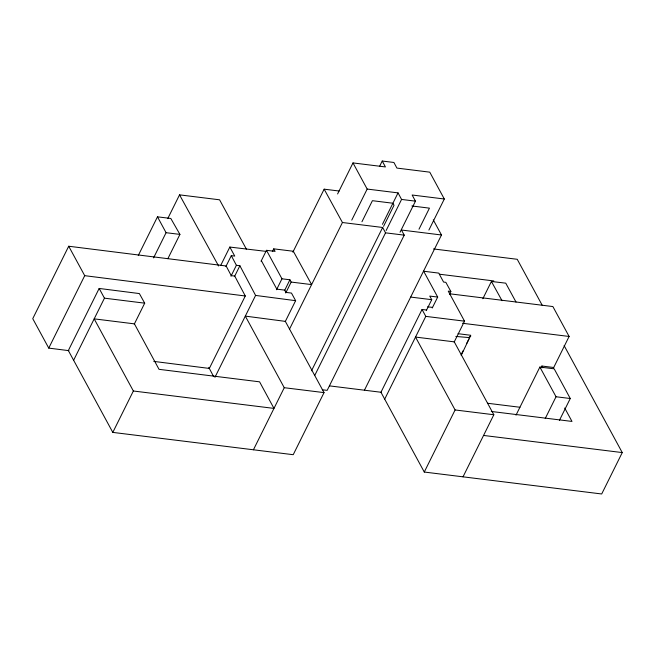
<?xml version="1.0" encoding="UTF-8"?>
<svg xmlns="http://www.w3.org/2000/svg" width="655" height="655" viewBox="0 0 655 655"><rect width="100%" height="100%" fill="white"/><g stroke="black" fill="none" stroke-linecap="round" stroke-linejoin="round"><path stroke-width="0.98" d="M461.202 355.419L470.757 335.278L458.033 333.698M153.786 361.396L209.33 368.429L245.289 295.986L234.744 276.082L231.248 275.64L226.155 265.995L68.71 246.231L32.75 318.666L48.757 348.108L68.955 350.662M48.757 348.108L84.708 275.665L68.71 246.231M134.267 324.168L144.698 303.167L139.359 293.563L99.159 288.446L68.341 350.54L112.807 432.398L293.219 454.701L324.037 392.615L285.351 321.376L245.314 316.111L284.254 387.703L324.037 392.615M73.622 360.258L104.448 298.164L99.159 288.446M138.27 255.524L157.478 216.83L170.808 218.459L179.92 234.392L167.86 258.692M167.745 218.598L179.535 194.854L219.581 199.808L246.395 249.146M153.573 257.89L166.075 232.697L157.478 216.83M112.807 432.398L133.358 391.002L94.173 318.862L134.422 323.865L159.034 369.33L259.585 381.832L273.978 408.401L133.358 391.002M220.8 265.25L229.831 247.058L266.307 251.405M225.877 266.569L231.297 255.647L234.744 256.089L229.831 247.058M230.969 276.214L236.381 265.291L231.297 255.647M234.465 276.656L239.886 265.742L236.381 265.291M261.05 261.263L266.487 250.308L275.092 251.381L273.741 248.843L293.334 251.258L311.616 284.598L291.164 282.059L289.919 279.783L281.961 278.801L266.487 250.308M272.382 251.585L273.741 248.843M214.946 377.296L255.589 295.421L239.886 265.742M292.875 252.167L324.151 189.172L339.134 191.023M276.525 289.756L281.961 278.801M284.483 290.746L289.919 279.783M285.719 293.022L291.164 282.059M337.587 193.962L352.996 162.923L385.427 166.935L382.233 161.024L379.515 166.509M285.244 321.605L295.626 300.678L291.475 293.072L286.022 292.408L284.786 290.132L276.828 289.15L261.353 260.657M289.404 329.334L342.434 222.512L324.151 189.172M351.76 220.105L367.168 189.058L352.996 162.923M361.953 221.758L372.417 200.684L392.902 203.238L394.023 205.293L383.56 226.36M253.428 449.788L284.254 387.703M382.446 224.305L398.043 192.889L367.168 189.058M311.493 370.82L382.659 227.473L342.434 222.512M386.163 230.486L401.572 199.439L398.043 192.889M314.834 375.282L385.541 232.836L382.659 227.473M400.049 232.206L415.458 201.159L412.142 195.01L444.311 199.005L428.902 230.052M364.434 390.216L441.486 234.989L401.45 230.028L404.233 235.137L327.181 390.355L322.26 389.75M418.987 229.225L429.443 208.151L411.889 205.965M426.593 310.028L422.049 309.471L380.956 392.255L424.276 472.042L601.699 493.976L622.25 452.58L564.119 345.594M426.29 310.634L431.727 299.679L429.762 296.085L437.679 297.059L432.243 308.014M384.698 399.157L425.791 316.373L422.049 309.471M449.494 294.193L450.853 291.467L445.842 282.338L443.591 282.068L438.735 273.102L423.621 271.227M454.152 342.09L464.534 321.171L448.257 291.139L450.853 291.467M482.841 298.713L491.406 281.47L505.75 283.165L516.009 302.045M461.235 354.453L463.044 350.802M466.671 343.498L468.939 338.93M424.276 472.042L455.094 409.956L415.516 337.071L454.259 341.861L493.837 414.746L463.019 476.84M515.993 415.172L539.876 367.062L554.187 368.831L570.268 398.51L559.452 420.297M541.014 367.84L541.906 366.039L553.712 367.504M553.393 368.151L569.121 336.457L552.877 306.556L449.797 293.808M545.222 418.545L556.038 396.758L539.876 367.062M470.724 336.244L468.71 337.554L455.839 336.433M385.541 232.836L404.233 235.137M166.075 232.697L179.92 234.392M427.592 306.802L432.546 307.408M382.233 161.024L393.909 162.473L396.914 168.081L429.77 172.167L444.311 199.005M401.572 199.439L415.458 201.159M433.446 248.941L517.229 259.29L542.143 305.14M439.472 274.208L493.805 280.938M410.669 297.075L431.727 299.679M425.791 316.373L464.534 321.171M462.487 323.267L569.121 336.457M104.448 298.164L144.698 303.167M556.038 396.758L570.268 398.51M487.459 403.243L519.964 407.263M329.408 385.869L381.488 392.32M491.266 411.455L571.987 421.427L564.708 408.024M455.094 409.956L493.837 414.746M483.562 435.444L622.25 452.58M84.708 275.665L245.289 295.986M255.589 295.421L295.626 300.678M179.535 194.854L218.598 265.979M491.406 281.47L502.033 300.694M541.906 366.039L542.88 367.823M433.266 219.851L441.486 234.989M423.67 271.252L437.679 297.059M208.781 367.414L213.546 376.404"/></g></svg>
